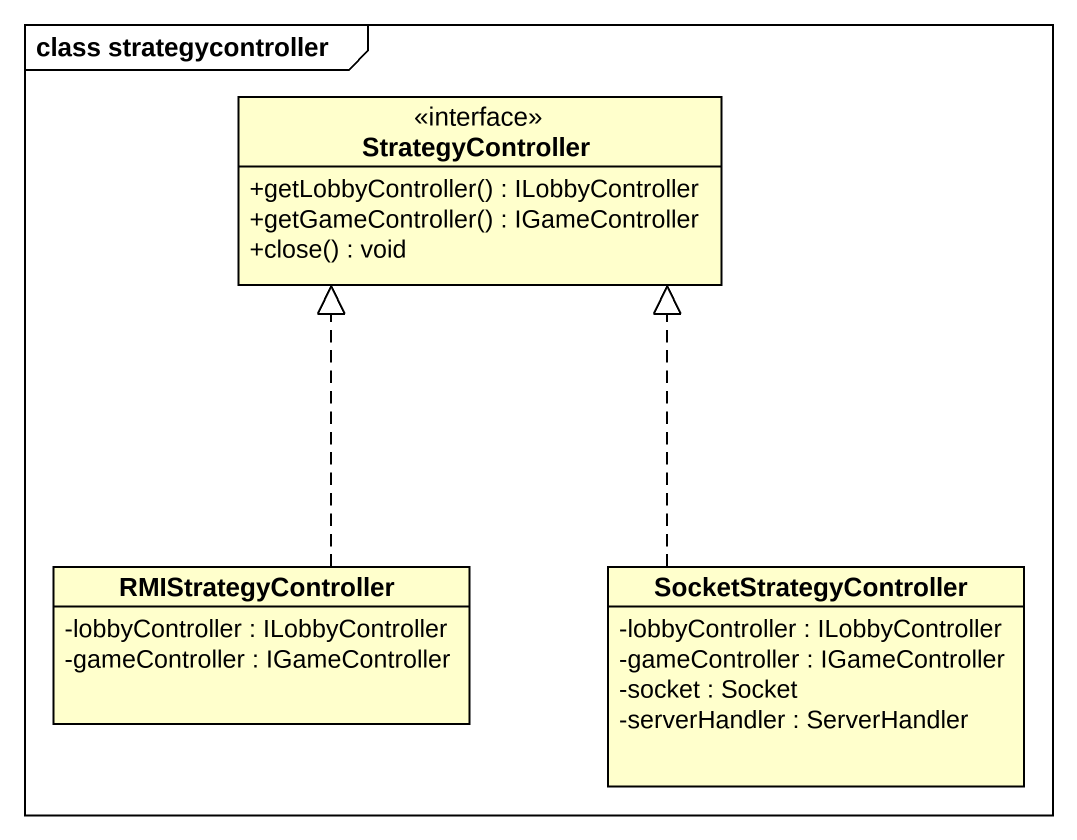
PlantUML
@startuml
mainframe class strategycontroller
hide circle
hide empty members
skinparam classAttributeIconSize 0
interface StrategyController {
  +getLobbyController() : ILobbyController
  +getGameController() : IGameController
  +close() : void
}
class RMIStrategyController {
  -lobbyController : ILobbyController
  -gameController : IGameController
}
class SocketStrategyController {
  -lobbyController : ILobbyController
  -gameController : IGameController
  -socket : Socket
  -serverHandler : ServerHandler
}
RMIStrategyController .up.|> StrategyController
SocketStrategyController .up.|> StrategyController
@enduml
